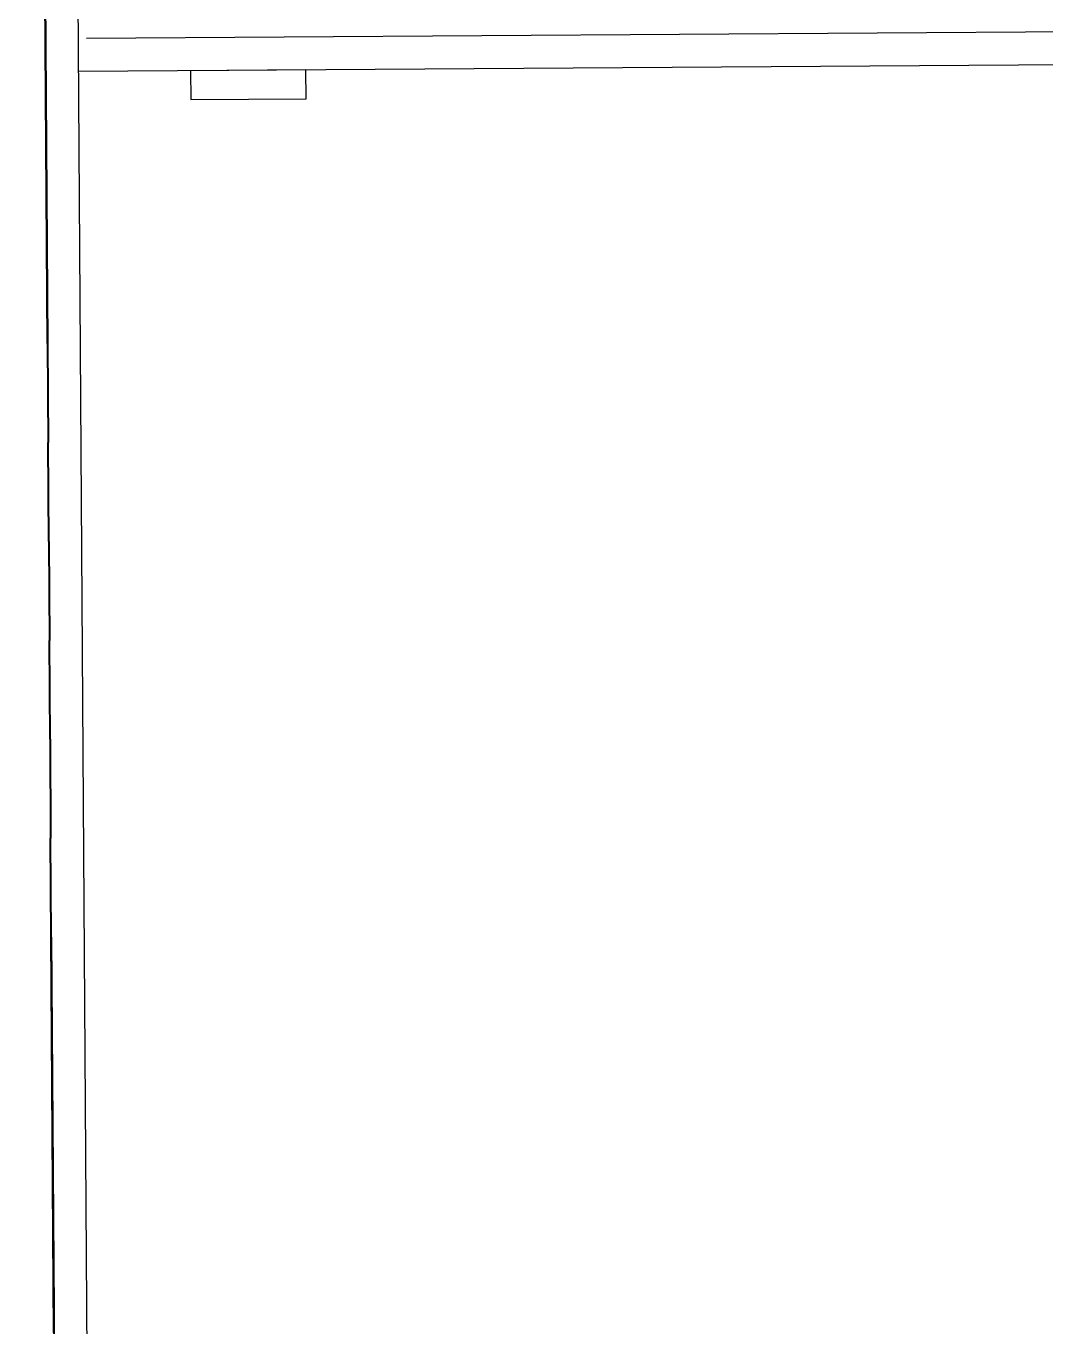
# Model space of a CAD drawing. Header units: feet. Extents: x 919634 to 928945, y 707022 to 708026.
# Drawn here: x 920275.17 to 920285.48, y 707522.53 to 707535.68 of the extents above; entities that cross this region are included whole.
import ezdxf

# ---------------------------------------------------------------- set-up
doc = ezdxf.new("R2010")
doc.units = ezdxf.units.FT
doc.header["$LTSCALE"] = 20
doc.header["$MEASUREMENT"] = 0
doc.linetypes.add('Site Plan$0$PHANTOM2', pattern=[1.25, 0.625, -0.125, 0.125, -0.125, 0.125, -0.125])
doc.layers.add('-u-site-xref', color=7, linetype='Continuous')
doc.layers.add('Site Plan$0$-u-site-bldg_interior', color=252, linetype='Continuous')
doc.layers.add('Site Plan$0$SP-LOT LINES', color=252, linetype='Site Plan$0$PHANTOM2', lineweight=40)
doc.layers.get('-u-site-xref').off()

# ---------------------------------------------------------------- blocks, each defined once
blk = doc.blocks.new('Site Plan')
at = {"layer": 'Site Plan$0$-u-site-bldg_interior'}
for p, q in [((920275.8368524542, 707515.0463687428, 1.99717204207895e-07), (920275.4186344455, 707579.1359120951, 1.997172001038086e-07)), ((920288.9527504838, 707535.63996806, 1.997172001038086e-07), (920275.7863641429, 707535.5540504579, 1.997172001038086e-07)), ((920285.7049948073, 707535.285434314, 1.997172001038086e-07), (920275.705207713, 707535.2201804391, 1.997172001038086e-07))]:
    blk.add_line(p, q, dxfattribs=at)
at = {"layer": 'Site Plan$0$-u-site-bldg_interior', "elevation": 1.99717204207895e-07}
blk.add_lwpolyline([(920278.0046742341, 707534.9435127921), (920278.0027709961, 707535.235173249), (920276.8361291683, 707535.227560297), (920276.8380324063, 707534.9358998401)], close=True, dxfattribs=at)
at = {"layer": 'Site Plan$0$SP-LOT LINES', "ltscale": 0.4, "elevation": 1.99717204207895e-07}
for points in [[(920274.9722019634, 707596.4666547023), (920296.971733571, 707596.6102132272), (920297.5851199955, 707502.6122145406), (920275.5855883879, 707502.4686560157)], [(920252.6392869954, 707596.3209206755), (920274.9721448395, 707596.4666543296), (920275.585531264, 707502.4686556429), (920253.2526734199, 707502.3229219889)]]:
    blk.add_lwpolyline(points, close=True, dxfattribs=at)

msp = doc.modelspace()

# ---------------------------------------------------------------- block references
at = {"layer": '-u-site-xref'}
msp.add_blockref('Site Plan', (0, 0), dxfattribs=at)

doc.saveas('drawing.dxf')
